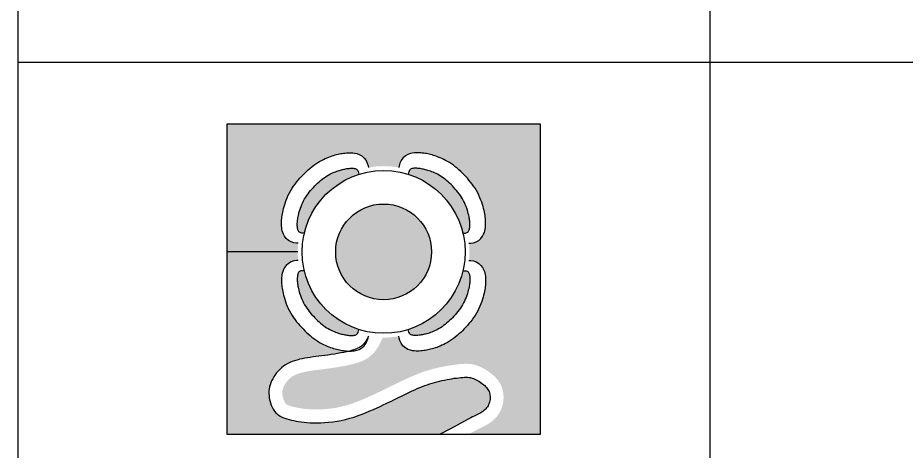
# Model space of a CAD drawing. Header units: millimetres. Extents: x 275 to 18701, y 84 to 132086.
# Drawn here: x 275 to 3552, y 40893 to 42494 of the extents above; entities that cross this region are included whole.
import ezdxf

# ---------------------------------------------------------------- set-up
doc = ezdxf.new("R2010")
doc.units = ezdxf.units.MM
doc.layers.add('LSA', color=74, linetype='Continuous')

# ---------------------------------------------------------------- blocks, each defined once
blk = doc.blocks.new('RWEREW')
at = {"layer": 'LSA'}
for points in [[(-226, 879.8), (-222.1, 871), (-218.6, 862.4), (-215.6, 854), (-212.9, 845.9), (-210.5, 838.1), (-208.5, 830.7), (-206.7, 823.8), (-205.3, 817.3), (-204.1, 811.2), (-203.1, 805.4), (-202.3, 799.9), (-201.8, 794.6), (-201.4, 789.6), (-201.2, 784.8), (-201, 780.3), (-201, 775.8), (-201.1, 771.1), (-201.4, 766.2), (-201.9, 760.9), (-202.7, 755.4), (-203.9, 749.5), (-205.7, 743.2), (-208.4, 736.4), (-212.4, 728.9), (-218.4, 721.1), (-226.6, 713.8), (-236.2, 708.3), (-246.3, 704.9), (-256.1, 703.4), (-262.3, 703.2, -0.025217), (-260.7, 671.4), (0, 671.4), (0, 1141.4), (-1152.4, 1141.4), (-1152.4, 671.4), (-891.8, 671.4, -0.025217), (-890.2, 703.2), (-896.4, 703.4), (-906.1, 704.9), (-916.2, 708.3), (-925.9, 713.8), (-934, 721.1), (-940, 728.9), (-944.1, 736.4), (-946.7, 743.2), (-948.6, 749.5), (-949.8, 755.4), (-950.6, 760.9), (-951.1, 766.2), (-951.3, 771.1), (-951.4, 775.8), (-951.4, 780.3), (-951.3, 784.8), (-951.1, 789.6), (-950.7, 794.6), (-950.1, 799.9), (-949.4, 805.4), (-948.4, 811.2), (-947.2, 817.3), (-945.7, 823.8), (-944, 830.7), (-941.9, 838.1), (-939.6, 845.9), (-936.9, 854), (-933.8, 862.4), (-930.4, 871), (-926.5, 879.8), (-922.2, 888.6), (-917.4, 897.2), (-912.4, 905.5), (-907.1, 913.4), (-901.6, 921.1), (-895.9, 928.4), (-890.1, 935.5), (-884.3, 942.3), (-878.3, 948.9), (-872.3, 955.3), (-866.1, 961.6), (-859.8, 967.7), (-853.3, 973.7), (-846.7, 979.4), (-839.9, 985), (-832.9, 990.4), (-825.7, 995.4), (-818.5, 1000.1), (-811.3, 1004.4), (-804.2, 1008.4), (-797.2, 1011.9), (-790.4, 1015.1), (-783.8, 1018), (-777.5, 1020.6), (-771.4, 1022.9), (-765.6, 1024.9), (-759.9, 1026.7), (-754.4, 1028.3), (-749.1, 1029.8), (-743.8, 1031), (-738.7, 1032.1), (-733.6, 1033.1), (-728.7, 1033.9), (-723.7, 1034.7), (-718.5, 1035.3), (-713.1, 1035.9), (-707.5, 1036.4), (-701.8, 1036.6), (-695.8, 1036.6), (-689.5, 1036.2), (-682.7, 1035.4), (-674.9, 1033.7), (-665.8, 1030.4), (-656.2, 1024.8), (-647.5, 1016.8), (-640.7, 1007.5), (-636.1, 997.9), (-633, 988.4), (-631.7, 982.1, -0.088629), (-520.7, 982.1), (-519.4, 988.4), (-516.4, 997.9), (-511.7, 1007.5), (-505, 1016.8), (-496.2, 1024.8), (-486.6, 1030.4), (-477.6, 1033.7), (-469.8, 1035.4), (-463, 1036.2), (-456.7, 1036.6), (-450.7, 1036.6), (-444.9, 1036.4), (-439.4, 1035.9), (-434, 1035.3), (-428.8, 1034.7), (-423.8, 1033.9), (-418.8, 1033.1), (-413.8, 1032.1), (-408.6, 1031), (-403.4, 1029.8), (-398, 1028.3), (-392.5, 1026.7), (-386.9, 1024.9), (-381.1, 1022.9), (-375, 1020.6), (-368.7, 1018), (-362.1, 1015.1), (-355.3, 1011.9), (-348.3, 1008.4), (-341.2, 1004.4), (-334, 1000.1), (-326.7, 995.4), (-319.6, 990.4), (-312.6, 985), (-305.8, 979.4), (-299.1, 973.7), (-292.6, 967.7), (-286.3, 961.6), (-280.2, 955.3), (-274.1, 948.9), (-268.2, 942.3), (-262.3, 935.5), (-256.5, 928.4), (-250.9, 921.1), (-245.4, 913.4), (-240.1, 905.5), (-235, 897.2), (-230.3, 888.6), (-226, 879.8)], [(-866.5, 866.3), (-862.6, 872.8), (-858.4, 879.1), (-853.9, 885.3), (-849.3, 891.3), (-844.5, 897.2), (-839.5, 902.9), (-834.5, 908.5), (-829.3, 914), (-824.1, 919.3), (-818.8, 924.5), (-813.4, 929.4), (-807.9, 934.2), (-802.4, 938.7), (-796.9, 942.9), (-791.3, 946.9), (-785.7, 950.5), (-780, 953.9), (-774.4, 957), (-768.9, 959.8), (-763.5, 962.3), (-758.2, 964.6), (-753.2, 966.7), (-748.3, 968.5), (-743.6, 970.2), (-739.2, 971.6), (-735, 972.8), (-730.9, 973.9), (-726.8, 974.9), (-722.8, 975.7), (-718.9, 976.5), (-714.9, 977.2), (-710.8, 977.8), (-706.7, 978.3), (-702.6, 978.8), (-698.6, 979.1), (-694.7, 979.2), (-690.9, 979.2), (-687.3, 979), (-684, 978.6), (-680.9, 977.9), (-678, 976.9), (-675.5, 975.4), (-673.2, 973.3), (-671.2, 970.6), (-669.5, 967), (-668.1, 962.6), (-666.9, 957.1, 0.263076), (-867.8, 741.1), (-872.7, 740.7), (-876.8, 740.8), (-880.2, 741.3), (-883.1, 742.3), (-885.5, 743.7), (-887.4, 745.4), (-888.9, 747.4), (-890.2, 749.7), (-891.2, 752.2), (-892, 755), (-892.6, 757.9), (-893, 761), (-893.3, 764.2), (-893.5, 767.6), (-893.6, 770.9), (-893.5, 774.4), (-893.5, 777.8), (-893.3, 781.3), (-893, 784.9), (-892.6, 788.7), (-892.1, 792.8), (-891.3, 797.1), (-890.4, 801.9), (-889.2, 807.1), (-887.8, 812.8), (-886.1, 818.9), (-884.1, 825.3), (-881.9, 832), (-879.4, 838.9), (-876.6, 845.8), (-873.6, 852.8), (-870.2, 859.6), (-866.5, 866.3)], [(-284.6, 741.1), (-279.8, 740.7), (-275.7, 740.8), (-272.2, 741.3), (-269.3, 742.3), (-267, 743.7), (-265.1, 745.4), (-263.5, 747.4), (-262.3, 749.7), (-261.3, 752.2), (-260.5, 755), (-259.9, 757.9), (-259.4, 761), (-259.1, 764.2), (-259, 767.6), (-258.9, 770.9), (-258.9, 774.4), (-259, 777.8), (-259.2, 781.3), (-259.4, 784.9), (-259.8, 788.7), (-260.4, 792.8), (-261.1, 797.1), (-262.1, 801.9), (-263.3, 807.1), (-264.7, 812.8), (-266.4, 818.9), (-268.3, 825.3), (-270.5, 832), (-273, 838.9), (-275.8, 845.8), (-278.9, 852.8), (-282.3, 859.6), (-285.9, 866.3), (-289.9, 872.8), (-294.1, 879.1), (-298.5, 885.3), (-303.2, 891.3), (-308, 897.2), (-312.9, 902.9), (-318, 908.5), (-323.1, 914), (-328.4, 919.3), (-333.7, 924.5), (-339.1, 929.4), (-344.5, 934.2), (-350, 938.7), (-355.6, 942.9), (-361.2, 946.9), (-366.8, 950.5), (-372.4, 953.9), (-378, 957), (-383.5, 959.8), (-388.9, 962.3), (-394.2, 964.6), (-399.3, 966.7), (-404.2, 968.5), (-408.8, 970.2), (-413.2, 971.6), (-417.5, 972.8), (-421.6, 973.9), (-425.6, 974.9), (-429.6, 975.7), (-433.6, 976.5), (-437.6, 977.2), (-441.6, 977.8), (-445.7, 978.3), (-449.8, 978.8), (-453.8, 979.1), (-457.7, 979.2), (-461.5, 979.2), (-465.1, 979), (-468.5, 978.6), (-471.6, 977.9), (-474.4, 976.9), (-477, 975.4), (-479.3, 973.3), (-481.2, 970.6), (-483, 967), (-484.4, 962.6), (-485.5, 957.1, -0.263076), (-284.6, 741.1)], [(-400, 671.4, 1), (-752.4, 671.4, 1), (-400, 671.4, 1)], [(-1152.4, 0), (-368.5, 0), (-337, 16.6), (-311.8, 30), (-291.9, 40.7), (-276.6, 49), (-264.9, 55.3), (-256.1, 60.1), (-249.2, 63.8), (-243.4, 66.9), (-238.1, 69.6), (-233, 72.1), (-228.1, 74.5), (-223.6, 76.9), (-219.2, 79.2), (-215.1, 81.7), (-211.2, 84.3), (-207.5, 87.1), (-203.9, 90.2), (-200.6, 93.6), (-197.6, 97.3), (-194.8, 101.1), (-192.3, 105.2), (-190.1, 109.6), (-188.3, 114.1), (-186.8, 118.7), (-185.7, 123.6), (-185, 128.5), (-184.7, 133.5), (-184.7, 138.5), (-185.1, 143.4), (-185.9, 148.2), (-187, 152.9), (-188.5, 157.2), (-190.4, 161.4), (-192.6, 165.2), (-195.1, 168.9), (-197.9, 172.4), (-201.1, 175.7), (-204.5, 179), (-208.3, 182.2), (-212.3, 185.4), (-216.5, 188.6), (-221, 191.8), (-225.7, 195), (-230.5, 197.9), (-235.6, 200.7), (-240.7, 203.2), (-245.9, 205.3), (-251.1, 207.1), (-256.5, 208.4), (-261.9, 209.3), (-267.5, 209.8), (-273.3, 210), (-279.3, 209.9), (-285.8, 209.5), (-292.7, 208.9), (-300, 208.1), (-307.9, 207.1), (-316.2, 206), (-324.9, 204.7), (-333.9, 203.2), (-343.1, 201.6), (-352.4, 199.8), (-361.7, 197.8), (-370.9, 195.7), (-380, 193.5), (-388.9, 191), (-397.8, 188.4), (-406.7, 185.5), (-415.6, 182.5), (-424.5, 179.3), (-433.6, 175.8), (-442.8, 172), (-452.2, 168), (-461.7, 163.8), (-471.3, 159.4), (-481, 154.9), (-490.7, 150.3), (-500.4, 145.6), (-510, 140.9), (-519.5, 136.3), (-528.9, 131.7), (-538.2, 127.1), (-547.6, 122.4), (-557.2, 117.8), (-567.2, 113), (-577.6, 108), (-588.6, 102.8), (-600.4, 97.4), (-612.9, 91.8), (-626.2, 85.9), (-640.1, 80.1), (-654.5, 74.3), (-669.5, 68.7), (-684.7, 63.5), (-700.3, 58.7), (-716, 54.5), (-731.7, 51), (-747.4, 48.1), (-763, 45.9), (-778.2, 44.2), (-793.1, 43), (-807.5, 42.3), (-821.3, 42), (-834.3, 42.1), (-846.6, 42.5), (-858, 43.2), (-868.8, 44.2), (-879, 45.4), (-888.6, 46.8), (-897.8, 48.4), (-906.7, 50.2), (-915.2, 52.1), (-923.4, 54.1), (-931.4, 56.3), (-939.1, 58.7), (-946.5, 61.6), (-953.5, 65), (-960.1, 68.9), (-966.3, 73.5), (-971.9, 78.9), (-977.1, 85.1), (-981.7, 92), (-985.8, 99.6), (-989.3, 107.6), (-992.2, 116), (-994.6, 124.6), (-996.3, 133.2), (-997.4, 141.8), (-997.9, 150.2), (-997.7, 158.4), (-996.9, 166.5), (-995.5, 174.4), (-993.5, 182.1), (-990.9, 189.8), (-987.7, 197.3), (-984, 204.7), (-979.7, 212), (-974.9, 219.1), (-969.6, 226), (-963.9, 232.7), (-957.6, 239), (-951, 245), (-943.9, 250.5), (-936.5, 255.5), (-928.7, 260), (-920.6, 264), (-912.2, 267.6), (-903.4, 270.7), (-894.4, 273.4), (-885.2, 275.9), (-875.7, 278), (-866, 279.9), (-856.1, 281.6), (-846, 283.2), (-835.6, 284.7), (-825.1, 286), (-814.4, 287.4), (-803.4, 288.8), (-792.2, 290.2), (-780.7, 291.7), (-769, 293.4), (-757.2, 295.2), (-745.4, 297.2), (-733.7, 299.3), (-722.2, 301.5), (-711.2, 303.9), (-701.6, 306.3), (-707.5, 306.5), (-713.1, 306.9), (-718.5, 307.5), (-723.7, 308.2), (-728.7, 309), (-733.6, 309.8), (-738.7, 310.8), (-743.8, 311.8), (-749.1, 313.1), (-754.4, 314.5), (-759.9, 316.1), (-765.6, 318), (-771.4, 320), (-777.5, 322.3), (-783.8, 324.9), (-790.4, 327.7), (-797.2, 330.9), (-804.2, 334.5), (-811.3, 338.4), (-818.5, 342.7), (-825.7, 347.4), (-832.9, 352.5), (-839.9, 357.8), (-846.7, 363.4), (-853.3, 369.2), (-859.8, 375.2), (-866.1, 381.3), (-872.3, 387.6), (-878.3, 394), (-884.3, 400.5), (-890.1, 407.3), (-895.9, 414.4), (-901.6, 421.8), (-907.1, 429.4), (-912.4, 437.4), (-917.4, 445.7), (-922.2, 454.3), (-926.5, 463.1), (-930.4, 471.8), (-933.8, 480.4), (-936.9, 488.8), (-939.6, 497), (-941.9, 504.8), (-944, 512.2), (-945.7, 519.1), (-947.2, 525.6), (-948.4, 531.7), (-949.4, 537.5), (-950.1, 543), (-950.7, 548.3), (-951.1, 553.3), (-951.3, 558), (-951.4, 562.6), (-951.4, 567.1), (-951.3, 571.8), (-951.1, 576.7), (-950.6, 581.9), (-949.8, 587.5), (-948.6, 593.4), (-946.7, 599.7), (-944.1, 606.5), (-940, 613.9), (-934, 621.8), (-925.9, 629), (-916.2, 634.5), (-906.1, 637.9), (-896.4, 639.5), (-890.2, 639.7, -0.025217), (-891.8, 671.4), (-1152.4, 671.4), (-1152.4, 0)], [(0, 671.4), (-260.7, 671.4, -0.025217), (-262.3, 639.7), (-256.1, 639.5), (-246.3, 637.9), (-236.2, 634.5), (-226.6, 629), (-218.4, 621.8), (-212.4, 613.9), (-208.4, 606.5), (-205.7, 599.7), (-203.9, 593.4), (-202.7, 587.5), (-201.9, 581.9), (-201.4, 576.7), (-201.1, 571.8), (-201, 567.1), (-201, 562.6), (-201.2, 558), (-201.4, 553.3), (-201.8, 548.3), (-202.3, 543), (-203.1, 537.5), (-204.1, 531.7), (-205.3, 525.6), (-206.7, 519.1), (-208.5, 512.2), (-210.5, 504.8), (-212.9, 497), (-215.6, 488.8), (-218.6, 480.4), (-222.1, 471.8), (-226, 463.1), (-230.3, 454.3), (-235, 445.7), (-240.1, 437.4), (-245.4, 429.4), (-250.9, 421.8), (-256.5, 414.4), (-262.3, 407.3), (-268.2, 400.5), (-274.1, 394), (-280.2, 387.6), (-286.3, 381.3), (-292.6, 375.2), (-299.1, 369.2), (-305.8, 363.4), (-312.6, 357.8), (-319.6, 352.5), (-326.7, 347.4), (-334, 342.7), (-341.2, 338.4), (-348.3, 334.5), (-355.3, 330.9), (-362.1, 327.7), (-368.7, 324.9), (-375, 322.3), (-381.1, 320), (-386.9, 318), (-392.5, 316.1), (-398, 314.5), (-403.4, 313.1), (-408.6, 311.8), (-413.8, 310.8), (-418.8, 309.8), (-423.8, 309), (-428.8, 308.2), (-434, 307.5), (-439.4, 306.9), (-444.9, 306.5), (-450.7, 306.3), (-456.7, 306.3), (-463, 306.6), (-469.8, 307.5), (-477.6, 309.2), (-486.6, 312.5), (-496.2, 318.1), (-505, 326), (-511.7, 335.3), (-516.4, 344.9), (-519.4, 354.4), (-520.7, 360.8, -0.046322), (-578.9, 355.9), (-594.8, 324.4), (-604, 310), (-614.7, 297.1), (-626.6, 286.1), (-639.5, 277.2), (-652.4, 270.6), (-664.8, 265.6), (-676.6, 261.9), (-688.2, 258.7), (-700.1, 255.8), (-712.2, 253.2), (-724.5, 250.7), (-737, 248.5), (-749.4, 246.4), (-761.8, 244.5), (-774, 242.8), (-785.8, 241.2), (-797.2, 239.8), (-808.2, 238.4), (-818.8, 237.1), (-829, 235.7), (-838.7, 234.3), (-848.1, 232.9), (-857, 231.4), (-865.5, 229.7), (-873.5, 227.9), (-880.9, 225.9), (-887.9, 223.8), (-894.3, 221.5), (-900.1, 219.1), (-905.4, 216.4), (-910.3, 213.7), (-914.8, 210.6), (-919.2, 207.1), (-923.5, 203.3), (-927.5, 199.2), (-931.3, 194.8), (-934.8, 190.3), (-937.9, 185.7), (-940.6, 181.1), (-942.8, 176.6), (-944.7, 172.2), (-946.1, 168), (-947.2, 163.8), (-947.9, 159.7), (-948.3, 155.4), (-948.4, 151), (-948.2, 146.2), (-947.5, 141.2), (-946.5, 135.9), (-945.1, 130.7), (-943.3, 125.7), (-941.4, 121.3), (-939.3, 117.5), (-937.4, 114.6), (-935.8, 112.7), (-934.4, 111.3), (-932.6, 110), (-930.2, 108.5), (-926.9, 107), (-922.6, 105.3), (-917.3, 103.6), (-911.1, 101.9), (-904, 100.2), (-896.5, 98.5), (-888.8, 97), (-880.8, 95.6), (-872.5, 94.4), (-863.7, 93.3), (-854.3, 92.5), (-844.2, 91.9), (-833.3, 91.5), (-821.6, 91.4), (-809.2, 91.7), (-796.3, 92.3), (-782.9, 93.3), (-769.2, 94.9), (-755.4, 96.9), (-741.5, 99.4), (-727.7, 102.5), (-713.9, 106.2), (-700, 110.4), (-686.1, 115.2), (-672.4, 120.4), (-658.9, 125.8), (-645.7, 131.3), (-633, 136.9), (-620.9, 142.4), (-609.4, 147.6), (-598.7, 152.7), (-588.5, 157.5), (-578.8, 162.2), (-569.3, 166.8), (-560, 171.4), (-550.7, 176), (-541.3, 180.6), (-531.7, 185.3), (-522, 190.1), (-512.1, 194.8), (-502.1, 199.6), (-492, 204.3), (-481.9, 208.9), (-471.8, 213.3), (-461.7, 217.6), (-451.8, 221.7), (-441.9, 225.5), (-432, 229.1), (-422.2, 232.4), (-412.3, 235.6), (-402.4, 238.5), (-392.5, 241.2), (-382.4, 243.8), (-372.2, 246.1), (-362.1, 248.2), (-352.1, 250.1), (-342.2, 251.9), (-332.5, 253.5), (-323.2, 254.9), (-314.3, 256.1), (-305.8, 257.2), (-297.6, 258.1), (-289.5, 258.8), (-281.3, 259.3), (-272.9, 259.4), (-264.3, 259.2), (-255.4, 258.3), (-246.4, 256.8), (-237.3, 254.5), (-228.6, 251.6), (-220.4, 248.2), (-212.9, 244.6), (-205.8, 240.7), (-199.2, 236.6), (-193, 232.5), (-187.2, 228.4), (-181.9, 224.3), (-176.6, 220.2), (-171.4, 215.6), (-166.1, 210.6), (-160.8, 204.9), (-155.6, 198.6), (-150.7, 191.5), (-146.3, 183.7), (-142.5, 175.4), (-139.6, 166.8), (-137.5, 158.1), (-136.1, 149.4), (-135.3, 140.8), (-135.3, 132.1), (-135.8, 123.3), (-137.1, 114.6), (-139.1, 105.8), (-141.8, 97.3), (-145.2, 89), (-149.1, 81.2), (-153.6, 73.9), (-158.6, 66.9), (-164, 60.5), (-169.8, 54.5), (-176.1, 48.9), (-182.5, 44.1), (-188.7, 39.9), (-194.8, 36.3), (-200.5, 33.2), (-205.8, 30.4), (-211, 27.9), (-215.9, 25.4), (-220.7, 23), (-225.9, 20.2), (-232.5, 16.7), (-241.3, 11.9), (-253.1, 5.5), (-263.3, 0), (0, 0), (0, 671.4)], [(-866.5, 476.6), (-862.6, 470.1), (-858.4, 463.8), (-853.9, 457.6), (-849.3, 451.6), (-844.5, 445.7), (-839.5, 440), (-834.5, 434.4), (-829.3, 428.9), (-824.1, 423.6), (-818.8, 418.4), (-813.4, 413.4), (-807.9, 408.7), (-802.4, 404.2), (-796.9, 400), (-791.3, 396), (-785.7, 392.3), (-780, 389), (-774.4, 385.9), (-768.9, 383.1), (-763.5, 380.5), (-758.2, 378.2), (-753.2, 376.2), (-748.3, 374.3), (-743.6, 372.7), (-739.2, 371.3), (-735, 370), (-730.9, 368.9), (-726.8, 368), (-722.8, 367.1), (-718.9, 366.4), (-714.9, 365.7), (-710.8, 365.1), (-706.7, 364.5), (-702.6, 364.1), (-698.6, 363.8), (-694.7, 363.6), (-690.9, 363.6), (-687.3, 363.8), (-684, 364.3), (-680.9, 364.9), (-678, 366), (-675.5, 367.5), (-673.2, 369.5), (-671.2, 372.3), (-669.5, 375.8), (-668.1, 380.3), (-666.9, 385.7, -0.263076), (-867.8, 601.8), (-872.7, 602.2), (-876.8, 602.1), (-880.2, 601.5), (-883.1, 600.6), (-885.5, 599.2), (-887.4, 597.5), (-888.9, 595.5), (-890.2, 593.2), (-891.2, 590.7), (-892, 587.9), (-892.6, 584.9), (-893, 581.8), (-893.3, 578.6), (-893.5, 575.3), (-893.6, 571.9), (-893.5, 568.5), (-893.5, 565.1), (-893.3, 561.6), (-893, 558), (-892.6, 554.2), (-892.1, 550.1), (-891.3, 545.7), (-890.4, 541), (-889.2, 535.8), (-887.8, 530.1), (-886.1, 524), (-884.1, 517.5), (-881.9, 510.8), (-879.4, 504), (-876.6, 497), (-873.6, 490.1), (-870.2, 483.3), (-866.5, 476.6)], [(-285.9, 476.6), (-289.9, 470.1), (-294.1, 463.8), (-298.5, 457.6), (-303.2, 451.6), (-308, 445.7), (-312.9, 440), (-318, 434.4), (-323.1, 428.9), (-328.4, 423.6), (-333.7, 418.4), (-339.1, 413.4), (-344.5, 408.7), (-350, 404.2), (-355.6, 400), (-361.2, 396), (-366.8, 392.3), (-372.4, 389), (-378, 385.9), (-383.5, 383.1), (-388.9, 380.5), (-394.2, 378.2), (-399.3, 376.2), (-404.2, 374.3), (-408.8, 372.7), (-413.2, 371.3), (-417.5, 370), (-421.6, 368.9), (-425.6, 368), (-429.6, 367.1), (-433.6, 366.4), (-437.6, 365.7), (-441.6, 365.1), (-445.7, 364.5), (-449.8, 364.1), (-453.8, 363.8), (-457.7, 363.6), (-461.5, 363.6), (-465.1, 363.8), (-468.5, 364.3), (-471.6, 364.9), (-474.4, 366), (-477, 367.5), (-479.3, 369.5), (-481.2, 372.3), (-483, 375.8), (-484.4, 380.3), (-485.5, 385.7, 0.263076), (-284.6, 601.8), (-279.8, 602.2), (-275.7, 602.1), (-272.2, 601.5), (-269.3, 600.6), (-267, 599.2), (-265.1, 597.5), (-263.5, 595.5), (-262.3, 593.2), (-261.3, 590.7), (-260.5, 587.9), (-259.9, 584.9), (-259.4, 581.8), (-259.1, 578.6), (-259, 575.3), (-258.9, 571.9), (-258.9, 568.5), (-259, 565.1), (-259.2, 561.6), (-259.4, 558), (-259.8, 554.2), (-260.4, 550.1), (-261.1, 545.7), (-262.1, 541), (-263.3, 535.8), (-264.7, 530.1), (-266.4, 524), (-268.3, 517.5), (-270.5, 510.8), (-273, 504), (-275.8, 497), (-278.9, 490.1), (-282.3, 483.3), (-285.9, 476.6)]]:
    blk.add_hatch(color=256, dxfattribs=at).paths.add_polyline_path(points)
blk.add_line((-891.8, 671.4), (-1152.4, 671.4), dxfattribs=at)
blk.add_lwpolyline([(-1152.4, 0), (0, 0), (0, 1141.4), (-1152.4, 1141.4)], close=True, dxfattribs=at)
for points in [[(-890.2, 703.2), (-896.4, 703.4), (-906.1, 704.9), (-916.2, 708.3), (-925.9, 713.8), (-934, 721.1), (-940, 728.9), (-944.1, 736.4), (-946.7, 743.2), (-948.6, 749.5), (-949.8, 755.4), (-950.6, 760.9), (-951.1, 766.2), (-951.3, 771.1), (-951.4, 775.8), (-951.4, 780.3), (-951.3, 784.8), (-951.1, 789.6), (-950.7, 794.6), (-950.1, 799.9), (-949.4, 805.4), (-948.4, 811.2), (-947.2, 817.3), (-945.7, 823.8), (-944, 830.7), (-941.9, 838.1), (-939.6, 845.9), (-936.9, 854), (-933.8, 862.4), (-930.4, 871), (-926.5, 879.8), (-922.2, 888.6), (-917.4, 897.2), (-912.4, 905.5), (-907.1, 913.4), (-901.6, 921.1), (-895.9, 928.4), (-890.1, 935.5), (-884.3, 942.3), (-878.3, 948.9), (-872.3, 955.3), (-866.1, 961.6), (-859.8, 967.7), (-853.3, 973.7), (-846.7, 979.4), (-839.9, 985), (-832.9, 990.4), (-825.7, 995.4), (-818.5, 1000.1), (-811.3, 1004.4), (-804.2, 1008.4), (-797.2, 1011.9), (-790.4, 1015.1), (-783.8, 1018), (-777.5, 1020.6), (-771.4, 1022.9), (-765.6, 1024.9), (-759.9, 1026.7), (-754.4, 1028.3), (-749.1, 1029.8), (-743.8, 1031), (-738.7, 1032.1), (-733.6, 1033.1), (-728.7, 1033.9), (-723.7, 1034.7), (-718.5, 1035.3), (-713.1, 1035.9), (-707.5, 1036.4), (-701.8, 1036.6), (-695.8, 1036.6), (-689.5, 1036.2), (-682.7, 1035.4), (-674.9, 1033.7), (-665.8, 1030.4), (-656.2, 1024.8), (-647.5, 1016.8), (-640.7, 1007.5), (-636.1, 997.9), (-633, 988.4), (-631.7, 982.1)], [(-262.3, 703.2), (-256.1, 703.4), (-246.3, 704.9), (-236.2, 708.3), (-226.6, 713.8), (-218.4, 721.1), (-212.4, 728.9), (-208.4, 736.4), (-205.7, 743.2), (-203.9, 749.5), (-202.7, 755.4), (-201.9, 760.9), (-201.4, 766.2), (-201.1, 771.1), (-201, 775.8), (-201, 780.3), (-201.2, 784.8), (-201.4, 789.6), (-201.8, 794.6), (-202.3, 799.9), (-203.1, 805.4), (-204.1, 811.2), (-205.3, 817.3), (-206.7, 823.8), (-208.5, 830.7), (-210.5, 838.1), (-212.9, 845.9), (-215.6, 854), (-218.6, 862.4), (-222.1, 871), (-226, 879.8), (-230.3, 888.6), (-235, 897.2), (-240.1, 905.5), (-245.4, 913.4), (-250.9, 921.1), (-256.5, 928.4), (-262.3, 935.5), (-268.2, 942.3), (-274.1, 948.9), (-280.2, 955.3), (-286.3, 961.6), (-292.6, 967.7), (-299.1, 973.7), (-305.8, 979.4), (-312.6, 985), (-319.6, 990.4), (-326.7, 995.4), (-334, 1000.1), (-341.2, 1004.4), (-348.3, 1008.4), (-355.3, 1011.9), (-362.1, 1015.1), (-368.7, 1018), (-375, 1020.6), (-381.1, 1022.9), (-386.9, 1024.9), (-392.5, 1026.7), (-398, 1028.3), (-403.4, 1029.8), (-408.6, 1031), (-413.8, 1032.1), (-418.8, 1033.1), (-423.8, 1033.9), (-428.8, 1034.7), (-434, 1035.3), (-439.4, 1035.9), (-444.9, 1036.4), (-450.7, 1036.6), (-456.7, 1036.6), (-463, 1036.2), (-469.8, 1035.4), (-477.6, 1033.7), (-486.6, 1030.4), (-496.2, 1024.8), (-505, 1016.8), (-511.7, 1007.5), (-516.4, 997.9), (-519.4, 988.4), (-520.7, 982.1)], [(-867.8, 741.1), (-872.7, 740.7), (-876.8, 740.8), (-880.2, 741.3), (-883.1, 742.3), (-885.5, 743.7), (-887.4, 745.4), (-888.9, 747.4), (-890.2, 749.7), (-891.2, 752.2), (-892, 755), (-892.6, 757.9), (-893, 761), (-893.3, 764.2), (-893.5, 767.6), (-893.6, 770.9), (-893.5, 774.4), (-893.5, 777.8), (-893.3, 781.3), (-893, 784.9), (-892.6, 788.7), (-892.1, 792.8), (-891.3, 797.1), (-890.4, 801.9), (-889.2, 807.1), (-887.8, 812.8), (-886.1, 818.9), (-884.1, 825.3), (-881.9, 832), (-879.4, 838.9), (-876.6, 845.8), (-873.6, 852.8), (-870.2, 859.6), (-866.5, 866.3), (-862.6, 872.8), (-858.4, 879.1), (-853.9, 885.3), (-849.3, 891.3), (-844.5, 897.2), (-839.5, 902.9), (-834.5, 908.5), (-829.3, 914), (-824.1, 919.3), (-818.8, 924.5), (-813.4, 929.4), (-807.9, 934.2), (-802.4, 938.7), (-796.9, 942.9), (-791.3, 946.9), (-785.7, 950.5), (-780, 953.9), (-774.4, 957), (-768.9, 959.8), (-763.5, 962.3), (-758.2, 964.6), (-753.2, 966.7), (-748.3, 968.5), (-743.6, 970.2), (-739.2, 971.6), (-735, 972.8), (-730.9, 973.9), (-726.8, 974.9), (-722.8, 975.7), (-718.9, 976.5), (-714.9, 977.2), (-710.8, 977.8), (-706.7, 978.3), (-702.6, 978.8), (-698.6, 979.1), (-694.7, 979.2), (-690.9, 979.2), (-687.3, 979), (-684, 978.6), (-680.9, 977.9), (-678, 976.9), (-675.5, 975.4), (-673.2, 973.3), (-671.2, 970.6), (-669.5, 967), (-668.1, 962.6), (-666.9, 957.1)], [(-284.6, 741.1), (-279.8, 740.7), (-275.7, 740.8), (-272.2, 741.3), (-269.3, 742.3), (-267, 743.7), (-265.1, 745.4), (-263.5, 747.4), (-262.3, 749.7), (-261.3, 752.2), (-260.5, 755), (-259.9, 757.9), (-259.4, 761), (-259.1, 764.2), (-259, 767.6), (-258.9, 770.9), (-258.9, 774.4), (-259, 777.8), (-259.2, 781.3), (-259.4, 784.9), (-259.8, 788.7), (-260.4, 792.8), (-261.1, 797.1), (-262.1, 801.9), (-263.3, 807.1), (-264.7, 812.8), (-266.4, 818.9), (-268.3, 825.3), (-270.5, 832), (-273, 838.9), (-275.8, 845.8), (-278.9, 852.8), (-282.3, 859.6), (-285.9, 866.3), (-289.9, 872.8), (-294.1, 879.1), (-298.5, 885.3), (-303.2, 891.3), (-308, 897.2), (-312.9, 902.9), (-318, 908.5), (-323.1, 914), (-328.4, 919.3), (-333.7, 924.5), (-339.1, 929.4), (-344.5, 934.2), (-350, 938.7), (-355.6, 942.9), (-361.2, 946.9), (-366.8, 950.5), (-372.4, 953.9), (-378, 957), (-383.5, 959.8), (-388.9, 962.3), (-394.2, 964.6), (-399.3, 966.7), (-404.2, 968.5), (-408.8, 970.2), (-413.2, 971.6), (-417.5, 972.8), (-421.6, 973.9), (-425.6, 974.9), (-429.6, 975.7), (-433.6, 976.5), (-437.6, 977.2), (-441.6, 977.8), (-445.7, 978.3), (-449.8, 978.8), (-453.8, 979.1), (-457.7, 979.2), (-461.5, 979.2), (-465.1, 979), (-468.5, 978.6), (-471.6, 977.9), (-474.4, 976.9), (-477, 975.4), (-479.3, 973.3), (-481.2, 970.6), (-483, 967), (-484.4, 962.6), (-485.5, 957.1)], [(-890.2, 639.7), (-896.4, 639.5), (-906.1, 637.9), (-916.2, 634.5), (-925.9, 629), (-934, 621.8), (-940, 613.9), (-944.1, 606.5), (-946.7, 599.7), (-948.6, 593.4), (-949.8, 587.5), (-950.6, 581.9), (-951.1, 576.7), (-951.3, 571.8), (-951.4, 567.1), (-951.4, 562.6), (-951.3, 558), (-951.1, 553.3), (-950.7, 548.3), (-950.1, 543), (-949.4, 537.5), (-948.4, 531.7), (-947.2, 525.6), (-945.7, 519.1), (-944, 512.2), (-941.9, 504.8), (-939.6, 497), (-936.9, 488.8), (-933.8, 480.4), (-930.4, 471.8), (-926.5, 463.1), (-922.2, 454.3), (-917.4, 445.7), (-912.4, 437.4), (-907.1, 429.4), (-901.6, 421.8), (-895.9, 414.4), (-890.1, 407.3), (-884.3, 400.5), (-878.3, 394), (-872.3, 387.6), (-866.1, 381.3), (-859.8, 375.2), (-853.3, 369.2), (-846.7, 363.4), (-839.9, 357.8), (-832.9, 352.5), (-825.7, 347.4), (-818.5, 342.7), (-811.3, 338.4), (-804.2, 334.5), (-797.2, 330.9), (-790.4, 327.7), (-783.8, 324.9), (-777.5, 322.3), (-771.4, 320), (-765.6, 318), (-759.9, 316.1), (-754.4, 314.5), (-749.1, 313.1), (-743.8, 311.8), (-738.7, 310.8), (-733.6, 309.8), (-728.7, 309), (-723.7, 308.2), (-718.5, 307.5), (-713.1, 306.9), (-707.5, 306.5), (-701.8, 306.3), (-695.8, 306.3), (-689.5, 306.6), (-682.7, 307.5), (-674.9, 309.2), (-665.8, 312.5), (-656.2, 318.1), (-647.5, 326), (-640.7, 335.3), (-636.1, 344.9), (-633, 354.4), (-631.7, 360.8)], [(-262.3, 639.7), (-256.1, 639.5), (-246.3, 637.9), (-236.2, 634.5), (-226.6, 629), (-218.4, 621.8), (-212.4, 613.9), (-208.4, 606.5), (-205.7, 599.7), (-203.9, 593.4), (-202.7, 587.5), (-201.9, 581.9), (-201.4, 576.7), (-201.1, 571.8), (-201, 567.1), (-201, 562.6), (-201.2, 558), (-201.4, 553.3), (-201.8, 548.3), (-202.3, 543), (-203.1, 537.5), (-204.1, 531.7), (-205.3, 525.6), (-206.7, 519.1), (-208.5, 512.2), (-210.5, 504.8), (-212.9, 497), (-215.6, 488.8), (-218.6, 480.4), (-222.1, 471.8), (-226, 463.1), (-230.3, 454.3), (-235, 445.7), (-240.1, 437.4), (-245.4, 429.4), (-250.9, 421.8), (-256.5, 414.4), (-262.3, 407.3), (-268.2, 400.5), (-274.1, 394), (-280.2, 387.6), (-286.3, 381.3), (-292.6, 375.2), (-299.1, 369.2), (-305.8, 363.4), (-312.6, 357.8), (-319.6, 352.5), (-326.7, 347.4), (-334, 342.7), (-341.2, 338.4), (-348.3, 334.5), (-355.3, 330.9), (-362.1, 327.7), (-368.7, 324.9), (-375, 322.3), (-381.1, 320), (-386.9, 318), (-392.5, 316.1), (-398, 314.5), (-403.4, 313.1), (-408.6, 311.8), (-413.8, 310.8), (-418.8, 309.8), (-423.8, 309), (-428.8, 308.2), (-434, 307.5), (-439.4, 306.9), (-444.9, 306.5), (-450.7, 306.3), (-456.7, 306.3), (-463, 306.6), (-469.8, 307.5), (-477.6, 309.2), (-486.6, 312.5), (-496.2, 318.1), (-505, 326), (-511.7, 335.3), (-516.4, 344.9), (-519.4, 354.4), (-520.7, 360.8)], [(-867.8, 601.8), (-872.7, 602.2), (-876.8, 602.1), (-880.2, 601.5), (-883.1, 600.6), (-885.5, 599.2), (-887.4, 597.5), (-888.9, 595.5), (-890.2, 593.2), (-891.2, 590.7), (-892, 587.9), (-892.6, 584.9), (-893, 581.8), (-893.3, 578.6), (-893.5, 575.3), (-893.6, 571.9), (-893.5, 568.5), (-893.5, 565.1), (-893.3, 561.6), (-893, 558), (-892.6, 554.2), (-892.1, 550.1), (-891.3, 545.7), (-890.4, 541), (-889.2, 535.8), (-887.8, 530.1), (-886.1, 524), (-884.1, 517.5), (-881.9, 510.8), (-879.4, 504), (-876.6, 497), (-873.6, 490.1), (-870.2, 483.3), (-866.5, 476.6), (-862.6, 470.1), (-858.4, 463.8), (-853.9, 457.6), (-849.3, 451.6), (-844.5, 445.7), (-839.5, 440), (-834.5, 434.4), (-829.3, 428.9), (-824.1, 423.6), (-818.8, 418.4), (-813.4, 413.4), (-807.9, 408.7), (-802.4, 404.2), (-796.9, 400), (-791.3, 396), (-785.7, 392.3), (-780, 389), (-774.4, 385.9), (-768.9, 383.1), (-763.5, 380.5), (-758.2, 378.2), (-753.2, 376.2), (-748.3, 374.3), (-743.6, 372.7), (-739.2, 371.3), (-735, 370), (-730.9, 368.9), (-726.8, 368), (-722.8, 367.1), (-718.9, 366.4), (-714.9, 365.7), (-710.8, 365.1), (-706.7, 364.5), (-702.6, 364.1), (-698.6, 363.8), (-694.7, 363.6), (-690.9, 363.6), (-687.3, 363.8), (-684, 364.3), (-680.9, 364.9), (-678, 366), (-675.5, 367.5), (-673.2, 369.5), (-671.2, 372.3), (-669.5, 375.8), (-668.1, 380.3), (-666.9, 385.7)], [(-284.6, 601.8), (-279.8, 602.2), (-275.7, 602.1), (-272.2, 601.5), (-269.3, 600.6), (-267, 599.2), (-265.1, 597.5), (-263.5, 595.5), (-262.3, 593.2), (-261.3, 590.7), (-260.5, 587.9), (-259.9, 584.9), (-259.4, 581.8), (-259.1, 578.6), (-259, 575.3), (-258.9, 571.9), (-258.9, 568.5), (-259, 565.1), (-259.2, 561.6), (-259.4, 558), (-259.8, 554.2), (-260.4, 550.1), (-261.1, 545.7), (-262.1, 541), (-263.3, 535.8), (-264.7, 530.1), (-266.4, 524), (-268.3, 517.5), (-270.5, 510.8), (-273, 504), (-275.8, 497), (-278.9, 490.1), (-282.3, 483.3), (-285.9, 476.6), (-289.9, 470.1), (-294.1, 463.8), (-298.5, 457.6), (-303.2, 451.6), (-308, 445.7), (-312.9, 440), (-318, 434.4), (-323.1, 428.9), (-328.4, 423.6), (-333.7, 418.4), (-339.1, 413.4), (-344.5, 408.7), (-350, 404.2), (-355.6, 400), (-361.2, 396), (-366.8, 392.3), (-372.4, 389), (-378, 385.9), (-383.5, 383.1), (-388.9, 380.5), (-394.2, 378.2), (-399.3, 376.2), (-404.2, 374.3), (-408.8, 372.7), (-413.2, 371.3), (-417.5, 370), (-421.6, 368.9), (-425.6, 368), (-429.6, 367.1), (-433.6, 366.4), (-437.6, 365.7), (-441.6, 365.1), (-445.7, 364.5), (-449.8, 364.1), (-453.8, 363.8), (-457.7, 363.6), (-461.5, 363.6), (-465.1, 363.8), (-468.5, 364.3), (-471.6, 364.9), (-474.4, 366), (-477, 367.5), (-479.3, 369.5), (-481.2, 372.3), (-483, 375.8), (-484.4, 380.3), (-485.5, 385.7)], [(-631.7, 360.8), (-637.7, 348.9), (-644, 339.1), (-650.6, 331.2), (-657.5, 324.8), (-664.9, 319.7), (-672.9, 315.6), (-681.4, 312.2), (-690.7, 309.2), (-700.6, 306.5), (-711.2, 303.9), (-722.2, 301.5), (-733.7, 299.3), (-745.4, 297.2), (-757.2, 295.2), (-769, 293.4), (-780.7, 291.7), (-792.2, 290.2), (-803.4, 288.8), (-814.4, 287.4), (-825.1, 286), (-835.6, 284.7), (-846, 283.2), (-856.1, 281.6), (-866, 279.9), (-875.7, 278), (-885.2, 275.9), (-894.4, 273.4), (-903.4, 270.7), (-912.2, 267.6), (-920.6, 264), (-928.7, 260), (-936.5, 255.5), (-943.9, 250.5), (-951, 245), (-957.6, 239), (-963.9, 232.7), (-969.6, 226), (-974.9, 219.1), (-979.7, 212), (-984, 204.7), (-987.7, 197.3), (-990.9, 189.8), (-993.5, 182.1), (-995.5, 174.4), (-996.9, 166.5), (-997.7, 158.4), (-997.9, 150.2), (-997.4, 141.8), (-996.3, 133.2), (-994.6, 124.6), (-992.2, 116), (-989.3, 107.6), (-985.8, 99.6), (-981.7, 92), (-977.1, 85.1), (-971.9, 78.9), (-966.3, 73.5), (-960.1, 68.9), (-953.5, 65), (-946.5, 61.6), (-939.1, 58.7), (-931.4, 56.3), (-923.4, 54.1), (-915.2, 52.1), (-906.7, 50.2), (-897.8, 48.4), (-888.6, 46.8), (-879, 45.4), (-868.8, 44.2), (-858, 43.2), (-846.6, 42.5), (-834.3, 42.1), (-821.3, 42), (-807.5, 42.3), (-793.1, 43), (-778.2, 44.2), (-763, 45.9), (-747.4, 48.1), (-731.7, 51), (-716, 54.5), (-700.3, 58.7), (-684.7, 63.5), (-669.5, 68.7), (-654.5, 74.3), (-640.1, 80.1), (-626.2, 85.9), (-612.9, 91.8), (-600.4, 97.4), (-588.6, 102.8), (-577.6, 108), (-567.2, 113), (-557.2, 117.8), (-547.6, 122.4), (-538.2, 127.1), (-528.9, 131.7), (-519.5, 136.3), (-510, 140.9), (-500.4, 145.6), (-490.7, 150.3), (-481, 154.9), (-471.3, 159.4), (-461.7, 163.8), (-452.2, 168), (-442.8, 172), (-433.6, 175.8), (-424.5, 179.3), (-415.6, 182.5), (-406.7, 185.5), (-397.8, 188.4), (-388.9, 191), (-380, 193.5), (-370.9, 195.7), (-361.7, 197.8), (-352.4, 199.8), (-343.1, 201.6), (-333.9, 203.2), (-324.9, 204.7), (-316.2, 206), (-307.9, 207.1), (-300, 208.1), (-292.7, 208.9), (-285.8, 209.5), (-279.3, 209.9), (-273.3, 210), (-267.5, 209.8), (-261.9, 209.3), (-256.5, 208.4), (-251.1, 207.1), (-245.9, 205.3), (-240.7, 203.2), (-235.6, 200.7), (-230.5, 197.9), (-225.7, 195), (-221, 191.8), (-216.5, 188.6), (-212.3, 185.4), (-208.3, 182.2), (-204.5, 179), (-201.1, 175.7), (-197.9, 172.4), (-195.1, 168.9), (-192.6, 165.2), (-190.4, 161.4), (-188.5, 157.2), (-187, 152.9), (-185.9, 148.2), (-185.1, 143.4), (-184.7, 138.5), (-184.7, 133.5), (-185, 128.5), (-185.7, 123.6), (-186.8, 118.7), (-188.3, 114.1), (-190.1, 109.6), (-192.3, 105.2), (-194.8, 101.1), (-197.6, 97.3), (-200.6, 93.6), (-203.9, 90.2), (-207.5, 87.1), (-211.2, 84.3), (-215.1, 81.7), (-219.2, 79.2), (-223.6, 76.9), (-228.1, 74.5), (-233, 72.1), (-238.1, 69.6), (-243.4, 66.9), (-249.2, 63.8), (-256.1, 60.1), (-264.9, 55.3), (-276.6, 49), (-291.9, 40.7), (-311.8, 30), (-337, 16.6), (-368.5, 0)]]:
    blk.add_lwpolyline(points, dxfattribs=at)
for radius in [299.8, 176.2]:
    blk.add_circle((-576.2, 671.4), radius, dxfattribs=at)

msp = doc.modelspace()

# ---------------------------------------------------------------- linework, layer by layer
for p, q in [((275.3, 132086.4), (275.3, 83.8)), ((2827.9, 132086.4), (2827.9, 83.8)), ((275.3, 42330.8), (18700.6, 42330.8))]:
    msp.add_line(p, q)

# ---------------------------------------------------------------- block references
at = {"xscale": 1.0032, "yscale": 1.0032, "zscale": 1.0032}
msp.add_blockref('RWEREW', (2202.5, 40956.2), dxfattribs=at)

doc.saveas('drawing.dxf')
